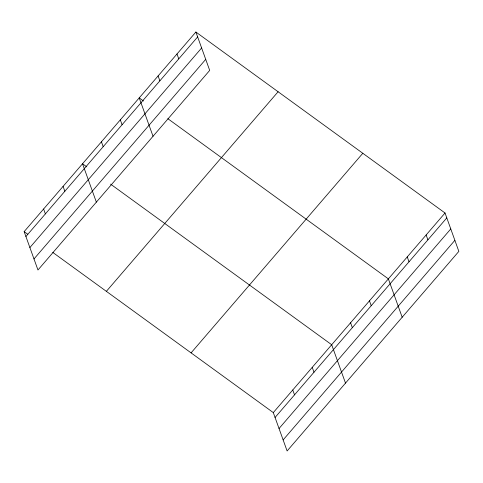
<?xml version="1.0" encoding="UTF-8"?>
<svg xmlns="http://www.w3.org/2000/svg" width="483" height="483" viewBox="0 0 483 483"><rect width="100%" height="100%" fill="white"/><g stroke="black" fill="none" stroke-linecap="round" stroke-linejoin="round"><path stroke-width="0.72" d="M195.887 32.029L209.7 70.403L37.964 269.997L24.15 231.623L195.887 32.029L445.036 213.003L458.85 251.377L287.113 450.971L273.3 412.597L52.774 252.416M25.913 236.513L197.65 36.919M29.886 247.562L201.628 47.968M33.985 258.948L205.728 59.355M106.369 291.346L278.105 91.752M191.081 352.874L362.818 153.28M273.3 412.597L445.036 213.003M275.056 417.481L446.793 217.893M279.035 428.536L450.772 228.942M283.135 439.916L454.871 240.329M143.475 100.995L139.213 97.898L153.033 136.272M167.836 118.685L388.362 278.866L402.176 317.24M86.801 166.858L82.539 163.761L96.358 202.136M110.559 184.114L331.688 344.735L345.502 383.11M24.15 231.623L27.803 234.279M426.145 234.961L427.902 239.846M407.254 256.914L409.01 261.804M369.471 300.824L371.228 305.715M350.58 322.777L352.336 327.667M312.223 367.352L313.986 372.242M176.995 53.987L178.758 58.872M292.758 389.974L294.521 394.865M158.104 75.94L159.867 80.83M120.321 119.85L122.084 124.741M101.43 141.809L103.193 146.693M63.08 186.384L64.837 191.268M43.615 209L45.372 213.891"/></g></svg>
